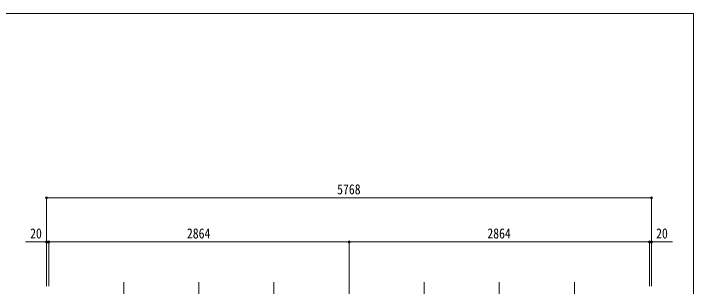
# Model space of a CAD drawing. Units: millimetres at full size. Extents: x -5590 to 5652, y -3902 to 3858.
# Drawn here: x -1111 to 5370, y 1255 to 3858 of the extents above; entities that cross this region are included whole.
import ezdxf
from ezdxf.enums import TextEntityAlignment as Align

# ---------------------------------------------------------------- set-up
doc = ezdxf.new("R2010")
doc.units = ezdxf.units.MM
doc.header["$LTSCALE"] = 20
doc.header["$PDMODE"] = 32
doc.header["$PDSIZE"] = 20
for name, color, linetype, lineweight in [('0-8_PARTS2', 2, 'Continuous', 9), ('0-A_寸法', 6, 'Continuous', 9), ('F-0_240', 7, 'Continuous', 9)]:
    doc.layers.add(name, color=color, linetype=linetype, lineweight=lineweight)
doc.styles.add('ＭＳ ゴシック', font='')
doc.styles.get('ＭＳ ゴシック').set_extended_font_data('MS Gothic')

msp = doc.modelspace()

# ---------------------------------------------------------------- linework, layer by layer
at = {"layer": '0-8_PARTS2'}
for p, q in [((-60.96, 1294.74), (-60.96, -1668.72)), ((654.93, 1296.15), (654.93, 889.36)), ((1371.04, 1294.74), (1371.04, -1668.72)), ((2087.04, 1296.14), (2087.04, 889.35)), ((2087.04, 1296.14), (2087.04, 889.35)), ((2803.04, 1294.74), (2803.04, -1668.72)), ((3519.14, 1296.15), (3519.14, 889.36)), ((4235.04, 1294.74), (4235.04, -1668.72))]:
    msp.add_line(p, q, dxfattribs=at)
at = {"layer": '0-A_寸法'}
for p, q in [((-796.96, 2100.06), (-796.96, 1679.02)), ((-796.96, 2100.06), (4971.04, 2100.06)), ((4971.04, 2100.06), (4971.04, 1679.02)), ((-796.96, 1679.02), (-996.96, 1679.02)), ((-796.96, 1679.02), (-796.96, 1256.4)), ((-776.96, 1679.02), (-796.96, 1679.02)), ((-776.96, 1679.02), (-776.96, 1256.4)), ((2087.04, 1679.02), (-776.96, 1679.02)), ((2087.04, 1679.02), (2087.04, 1256.4)), ((2087.04, 1679.02), (2087.04, 1256.4)), ((2087.04, 1679.02), (4951.04, 1679.02)), ((2087.04, 1679.02), (2087.04, 1256.4)), ((2087.04, 1679.02), (2087.04, 1256.4)), ((4951.04, 1679.02), (4951.04, 1256.4)), ((4951.04, 1679.02), (4971.04, 1679.02)), ((4971.04, 1679.02), (4971.04, 1256.4)), ((4971.04, 1679.02), (5171.04, 1679.02))]:
    msp.add_line(p, q, dxfattribs=at)
for p in [(-796.96, 2100.06), (4971.04, 2100.06), (-796.96, 1679.02), (-776.96, 1679.02), (2087.04, 1679.02), (2087.04, 1679.02), (4951.04, 1679.02), (4971.04, 1679.02)]:
    msp.add_point(p, dxfattribs=at)
at = {"layer": 'F-0_240', "color": 5}
for p, q in [((-5590.3, 3858.23), (5369.7, 3858.23)), ((5369.7, 3858.23), (5369.7, -3901.77))]:
    msp.add_line(p, q, dxfattribs=at)

# ---------------------------------------------------------------- texts
at = {"layer": '0-A_寸法', "color": 7, "style": 'ＭＳ ゴシック', "width": 0.85}
for s, p in [('5768', (1973.04, 2104.06)), ('20', (-953.96, 1683.02)), ('2864', (541.04, 1683.02)), ('2864', (3405.04, 1683.02)), ('20', (5014.04, 1683.02))]:
    msp.add_text(s, height=96.77, dxfattribs=at).set_placement(p, align=Align.BOTTOM_LEFT)

doc.saveas('drawing.dxf')
